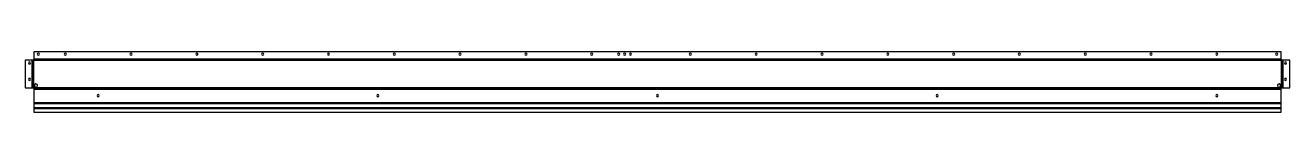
# Model space of a CAD drawing. Header units: millimetres. Extents: x -13 to 1909, y 0 to 92.
import ezdxf

# ---------------------------------------------------------------- set-up
doc = ezdxf.new("R2010")
doc.units = ezdxf.units.MM

msp = doc.modelspace()

# ---------------------------------------------------------------- linework, layer by layer
at = {"layer": 'BEND'}
for p, q in [((-1.1, 78.9), (-1.1, 36.9)), ((1896, 80.1), (0, 80.1)), ((1897.1, 36.9), (1897.1, 78.9)), ((1896, 35.8), (0, 35.8)), ((1896, 13.5), (0, 13.5)), ((1896, 5.7), (0, 5.7))]:
    msp.add_line(p, q, dxfattribs=at)
at = {"layer": 'BEND_EXTENT'}
for p, q in [((-2.3, 36.9), (-2.3, 78.9)), ((0, 81.2), (1896, 81.2)), ((1898.3, 78.9), (1898.3, 36.9)), ((0, 34.7), (1896, 34.7)), ((0, 14.7), (1896, 14.7)), ((1896, 12.4), (0, 12.4)), ((1896, 6.4), (0, 6.4)), ((1896, 5), (0, 5))]:
    msp.add_line(p, q, dxfattribs=at)
msp.add_lwpolyline([(1896, 36.9), (0, 36.9), (0, 78.9), (1896, 78.9)], close=True, dxfattribs=at)
at = {"layer": 'INTERIOR_PROFILES', "extrusion": (0, 0, -1)}
for centre, radius in [((-7, 88.2), 1.7), ((-48, 88.2), 1.7), ((-148, 88.2), 1.7), ((-248, 88.2), 1.7), ((-348, 88.2), 1.7), ((-448, 88.2), 1.7), ((-548, 88.2), 1.7), ((-648, 88.2), 1.7), ((-748, 88.2), 1.7), ((-848, 88.2), 1.7), ((-889, 88.2), 1.7), ((-898, 88.2), 1.7), ((-907, 88.2), 1.7), ((-998, 88.2), 1.7), ((-1098, 88.2), 1.7), ((-1198, 88.2), 1.7), ((-1298, 88.2), 1.7), ((-1398, 88.2), 1.7), ((-1498, 88.2), 1.7), ((-1598, 88.2), 1.7), ((-1698, 88.2), 1.7), ((-1798, 88.2), 1.7), ((-1889, 88.2), 1.7), ((6.3, 74.9), 1.7), ((-1902.3, 74.9), 1.7), ((6.3, 49.9), 1.7), ((-3.5, 40.4), 2.5), ((-1892.5, 40.4), 2.5), ((-1902.3, 49.9), 1.7), ((-98, 25.2), 1.7), ((-523, 25.2), 1.7), ((-948, 25.2), 1.7), ((-1373, 25.2), 1.7), ((-1798, 25.2), 1.7)]:
    msp.add_circle(centre, radius, dxfattribs=at)
at = {"layer": 'OUTER_PROFILES'}
msp.add_lwpolyline([(0, 36.9), (0, 31.7), (0, 14.7), (0, 6.4), (0, 0), (1896, 0), (1896, 6.4), (1896, 14.7), (1896, 31.7), (1896, 36.9), (1908.8, 36.9), (1908.8, 78.9), (1896, 78.9), (1896, 91.7), (0, 91.7), (0, 78.9), (-12.8, 78.9), (-12.8, 36.9)], close=True, dxfattribs=at)

doc.saveas('drawing.dxf')
